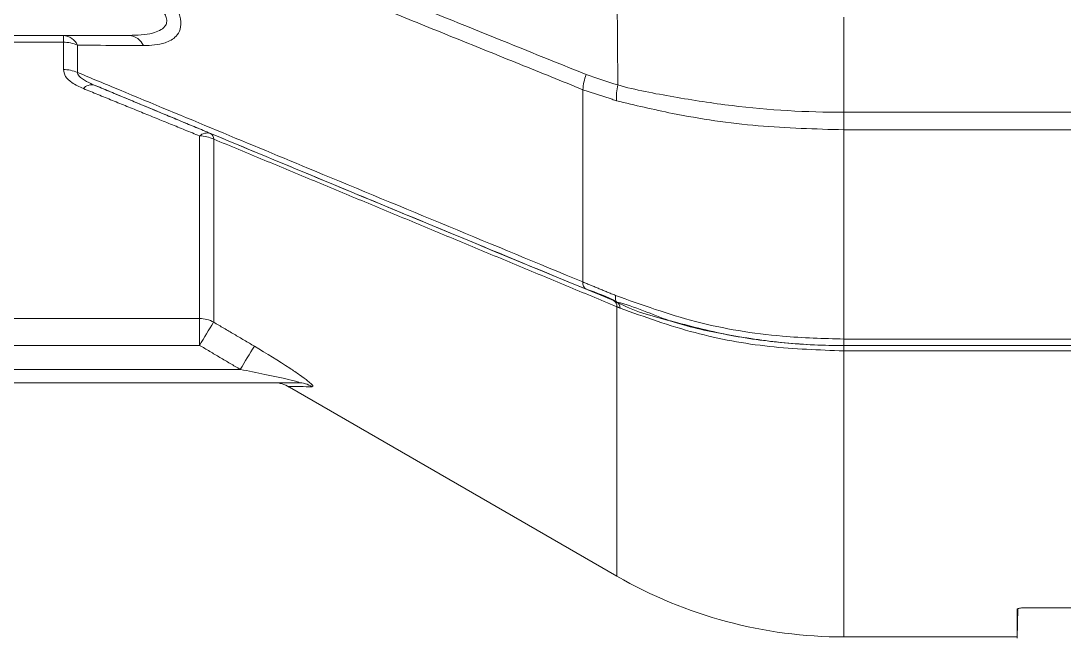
# Model space of a CAD drawing. Extents: x 2 to 136, y 1 to 99.
# Drawn here: x 100.027 to 102.324, y 41.927 to 43.287 of the extents above; entities that cross this region are included whole.
import ezdxf

# ---------------------------------------------------------------- set-up
doc = ezdxf.new("R2010")
doc.units = 0
doc.header["$MEASUREMENT"] = 0
doc.linetypes.add('SLD-Solid', pattern=[0])
doc.layers.add('OBJECT', color=7, linetype='CONTINUOUS')

msp = doc.modelspace()

# ---------------------------------------------------------------- linework, layer by layer
at = {"layer": 'OBJECT', "linetype": 'SLD-Solid', "lineweight": 15}
for p, q in [((101.3412, 43.1459), (101.3396, 43.3923)), ((101.8394, 43.0857), (101.8394, 43.2955)), ((100.1204, 43.24), (96.2014, 43.24)), ((100.2654, 43.255), (96.2106, 43.255)), ((100.1204, 43.255), (100.1204, 43.24)), ((100.1204, 43.1799), (100.1204, 43.24)), ((100.1514, 43.2337), (100.1514, 43.1735)), ((101.2644, 42.7119), (101.2644, 43.1355)), ((101.8394, 43.0857), (101.8394, 43.0471)), ((101.8394, 43.0857), (102.7924, 43.0857)), ((100.4204, 42.6315), (100.4204, 43.0336)), ((101.8394, 42.5861), (101.8394, 43.0471)), ((102.7924, 43.0471), (101.8394, 43.0471)), ((100.4514, 43.0267), (100.4514, 42.6233)), ((101.3395, 42.6678), (101.3394, 42.6677)), ((101.3394, 42.064), (101.3394, 42.6573)), ((96.2014, 42.6315), (100.4204, 42.6315)), ((100.4204, 42.6315), (100.4204, 42.5722)), ((100.4204, 42.5722), (96.2068, 42.5722)), ((101.8394, 42.5861), (102.7924, 42.5861)), ((101.8394, 42.5718), (101.8394, 42.5861)), ((102.7924, 42.5718), (101.8394, 42.5718)), ((101.8394, 42.5718), (101.8394, 42.5718)), ((101.8394, 42.5718), (102.6861, 42.5718)), ((101.8394, 42.5718), (101.8394, 42.5602)), ((101.8394, 41.93), (101.8394, 42.5602)), ((102.6861, 42.5602), (101.8394, 42.5602)), ((96.2114, 42.5192), (100.5101, 42.5192)), ((96.2125, 42.49), (100.6373, 42.49)), ((100.618, 42.4805), (101.3394, 42.064)), ((102.2207, 41.9273), (102.2224, 41.9923)), ((102.3956, 41.994), (102.2358, 41.994)), ((101.8394, 41.93), (102.2207, 41.93))]:
    msp.add_line(p, q, dxfattribs=at)
at = {"layer": 'OBJECT', "linetype": 'SLD-Solid', "lineweight": 15, "flags": 128}
msp.add_lwpolyline([(101.3395, 42.6678), (101.3385, 42.6684), (101.3376, 42.6694), (101.3369, 42.6708), (101.3364, 42.6724), (101.3361, 42.6744), (101.3359, 42.6767), (101.3359, 42.6794), (101.336, 42.6823)], dxfattribs=at)
at = {"layer": 'OBJECT', "linetype": 'SLD-Solid', "lineweight": 15}
for centre, radius, start, end in [((100.1175, 43.2176), 0.0375, 25.3814, 85.6141), ((100.1207, 43.1623), 0.0777, 66.7782, 90.2649), ((100.2622, 43.2179), 0.0373, 23.093, 84.9547), ((100.1207, 43.1041), 0.0758, 66.1378, 90.2501), ((100.1829, 43.1221), 0.0242, 77.1688, 139.5521), ((101.3894, 43.127), 0.1253, 160.4849, 176.1302), ((101.4659, 43.1179), 0.1278, 167.3297, 183.0102), ((100.4372, 43.0151), 0.025, 73.8178, 132.2728), ((100.4206, 42.9619), 0.0717, 64.5987, 90.2044), ((100.4365, 43.0264), 0.0149, 1.0371, 58.8516), ((101.2815, 42.71), 0.0172, 173.6303, 235.2155), ((101.3239, 42.6576), 0.0155, 358.8755, 57.9602), ((101.3313, 42.6551), 0.015, 357.5233, 57.1479), ((100.4204, 42.5686), 0.0628, 60.4668, 90.0272), ((101.7885, 41.7779), 1.582, 147.6977, 149.864), ((101.8714, 41.7298), 1.5737, 147.7106, 149.8896), ((100.5849, 42.428), 0.062, 57.7956, 89.9999), ((100.6373, 42.4312), 0.0588, 58.1288, 89.9438), ((101.8394, 42.93), 1, 240, 270)]:
    msp.add_arc(centre, radius, start, end, dxfattribs=at)
for points, knots in [([(100.1865, 43.6068), (100.3626, 43.5359), (100.7242, 43.3902), (101.0858, 43.2439), (101.2714, 43.1689)], [0, 0, 0, 0, 0.486991, 1, 1, 1, 1]), ([(100.3004, 43.3973), (100.3179, 43.3811), (100.3448, 43.3561), (100.3697, 43.3185), (100.3798, 43.2908), (100.379, 43.2684), (100.3676, 43.2496), (100.3412, 43.2348), (100.3132, 43.2333), (100.2964, 43.2325)], [0, 0, 0, 0, 0.224316, 0.345841, 0.447966, 0.550598, 0.643264, 0.786621, 1, 1, 1, 1]), ([(100.2654, 43.255), (100.2833, 43.2556), (100.3074, 43.2564), (100.3328, 43.2652), (100.3439, 43.2732), (100.3486, 43.2835), (100.3477, 43.2939), (100.3414, 43.307), (100.3243, 43.3263), (100.2984, 43.3454), (100.2775, 43.3575), (100.2694, 43.3621)], [0, 0, 0, 0, 0.252396, 0.341468, 0.431196, 0.49019, 0.549439, 0.605131, 0.701098, 0.885221, 1, 1, 1, 1]), ([(100.2964, 43.2325), (100.2649, 43.2327), (100.2163, 43.2331), (100.1683, 43.2335), (100.1514, 43.2337)], [0, 0, 0, 0, 0.648491, 1, 1, 1, 1]), ([(100.1645, 43.1378), (100.1556, 43.1419), (100.1398, 43.1493), (100.1235, 43.1642), (100.1214, 43.1748), (100.1204, 43.1799)], [0, 0, 0, 0, 0.396711, 0.70683, 1, 1, 1, 1]), ([(100.1514, 43.1735), (100.1823, 43.1606), (100.3563, 43.0883), (100.7273, 42.9341), (101.0674, 42.7934), (101.2644, 42.7119)], [0, 0, 0, 0, 0.083458, 0.469005, 1, 1, 1, 1]), ([(100.1514, 43.1735), (100.1515, 43.1721), (100.1518, 43.1695), (100.1554, 43.1644), (100.1646, 43.1569), (100.1768, 43.1507), (100.1859, 43.1467), (100.1883, 43.1457)], [0, 0, 0, 0, 0.116846, 0.233195, 0.437976, 0.854436, 1, 1, 1, 1]), ([(101.2714, 43.1689), (101.2946, 43.1607), (101.3178, 43.1526), (101.3412, 43.1459), (101.3412, 43.1459)], [0, 0, 0, 0, 0.999971, 1, 1, 1, 1]), ([(101.2717, 42.6959), (101.0863, 42.7727), (100.7251, 42.9223), (100.364, 43.0726), (100.1883, 43.1457)], [0, 0, 0, 0, 0.513344, 1, 1, 1, 1]), ([(101.3412, 43.1459), (101.3412, 43.1459), (101.3808, 43.1346), (101.464, 43.1193), (101.629, 43.093), (101.7568, 43.0857), (101.8394, 43.0857), (101.8394, 43.0857)], [0, 0, 0, 0, 0.000004, 0.259099, 0.518181, 0.999995, 1, 1, 1, 1]), ([(101.8394, 43.0471), (101.7763, 43.0489), (101.6482, 43.0525), (101.4793, 43.0775), (101.3791, 43.1014), (101.3383, 43.1112)], [0, 0, 0, 0, 0.365475, 0.741466, 1, 1, 1, 1]), ([(100.4442, 43.0391), (100.588, 42.9794), (100.8838, 42.8564), (101.1799, 42.7338), (101.3322, 42.6708)], [0, 0, 0, 0, 0.48595, 1, 1, 1, 1]), ([(101.3395, 42.6678), (101.3395, 42.6678), (101.3179, 42.6801), (101.2948, 42.688), (101.2717, 42.6959)], [0, 0, 0, 0, 0.000032, 1, 1, 1, 1]), ([(101.3322, 42.6708), (101.3345, 42.6696), (101.3369, 42.6685), (101.3394, 42.6677), (101.3394, 42.6677)], [0, 0, 0, 0, 0.999732, 1, 1, 1, 1]), ([(101.336, 42.6823), (101.3942, 42.6614), (101.5123, 42.6191), (101.6839, 42.5907), (101.7942, 42.5874), (101.8394, 42.5861)], [0, 0, 0, 0, 0.364404, 0.739434, 1, 1, 1, 1]), ([(101.3394, 42.6677), (101.3394, 42.6677), (101.3753, 42.6472), (101.4576, 42.6263), (101.581, 42.5933), (101.7097, 42.576), (101.7962, 42.5718), (101.8394, 42.5718), (101.8394, 42.5718)], [0, 0, 0, 0, 0.000005, 0.252518, 0.505035, 0.752516, 0.999996, 1, 1, 1, 1]), ([(101.8394, 42.5718), (101.8394, 42.5718), (101.7954, 42.5718), (101.7071, 42.5758), (101.5788, 42.5953), (101.4544, 42.622), (101.3791, 42.6579), (101.3395, 42.6678), (101.3395, 42.6678)], [0, 0, 0, 0, 0.000005, 0.255816, 0.511629, 0.755817, 0.999995, 1, 1, 1, 1]), ([(101.8394, 42.5602), (101.7846, 42.5621), (101.6732, 42.5661), (101.5052, 42.5971), (101.4005, 42.6349), (101.3463, 42.6545)], [0, 0, 0, 0, 0.319252, 0.647794, 1, 1, 1, 1]), ([(100.5411, 42.5704), (100.5679, 42.5542), (100.603, 42.5331), (100.641, 42.5072), (100.6578, 42.4949), (100.6679, 42.4861), (100.6711, 42.4817), (100.6691, 42.4813), (100.6683, 42.4811)], [0, 0, 0, 0, 0.463203, 0.605761, 0.74907, 0.841779, 0.935306, 1, 1, 1, 1]), ([(100.6373, 42.49), (100.6378, 42.49), (100.6387, 42.49), (100.6392, 42.4903), (100.6389, 42.4907), (100.6374, 42.4914), (100.6322, 42.4931), (100.6082, 42.4992), (100.5659, 42.5083), (100.5282, 42.5157), (100.5101, 42.5192)], [0, 0, 0, 0, 0.018435, 0.032622, 0.046847, 0.06494, 0.096407, 0.193735, 0.61436, 1, 1, 1, 1]), ([(100.5914, 42.49), (100.5902, 42.49), (100.5868, 42.49), (100.618, 42.49), (100.6373, 42.49)], [0, 0, 0, 0, 0.377248, 1, 1, 1, 1]), ([(100.6683, 42.4811), (100.6592, 42.4812), (100.6318, 42.4815), (100.6116, 42.4817), (100.6178, 42.4817), (100.6187, 42.4817)], [0, 0, 0, 0, 0.299901, 0.901044, 1, 1, 1, 1]), ([(102.2207, 41.9911), (102.2209, 41.9914), (102.2212, 41.9921), (102.2239, 41.993), (102.2277, 41.9936), (102.232, 41.994), (102.2347, 41.994), (102.2358, 41.994)], [0, 0, 0, 0, 0.218091, 0.436197, 0.653567, 0.868338, 1, 1, 1, 1]), ([(102.2207, 41.9337), (102.2207, 41.9342), (102.2207, 41.9353), (102.2207, 41.9711), (102.2207, 41.9911)], [0, 0, 0, 0, 0.440292, 1, 1, 1, 1])]:
    msp.add_open_spline(points, degree=3, knots=knots, dxfattribs=at)
for points in [[(101.2644, 43.1355), (100.1514, 43.5856)], [(100.4204, 43.0336), (100.1645, 43.1378)], [(100.1883, 43.1457), (100.4442, 43.0391)], [(101.3383, 43.1112), (101.2644, 43.1355)], [(101.3394, 42.6573), (100.4514, 43.0267)], [(101.2644, 42.7119), (101.336, 42.6823)], [(101.3463, 42.6545), (101.3394, 42.6573)], [(100.4514, 42.6233), (100.5411, 42.5704)], [(100.5101, 42.5192), (100.4204, 42.5722)]]:
    msp.add_open_spline(points, degree=1, dxfattribs=at)

doc.saveas('drawing.dxf')
